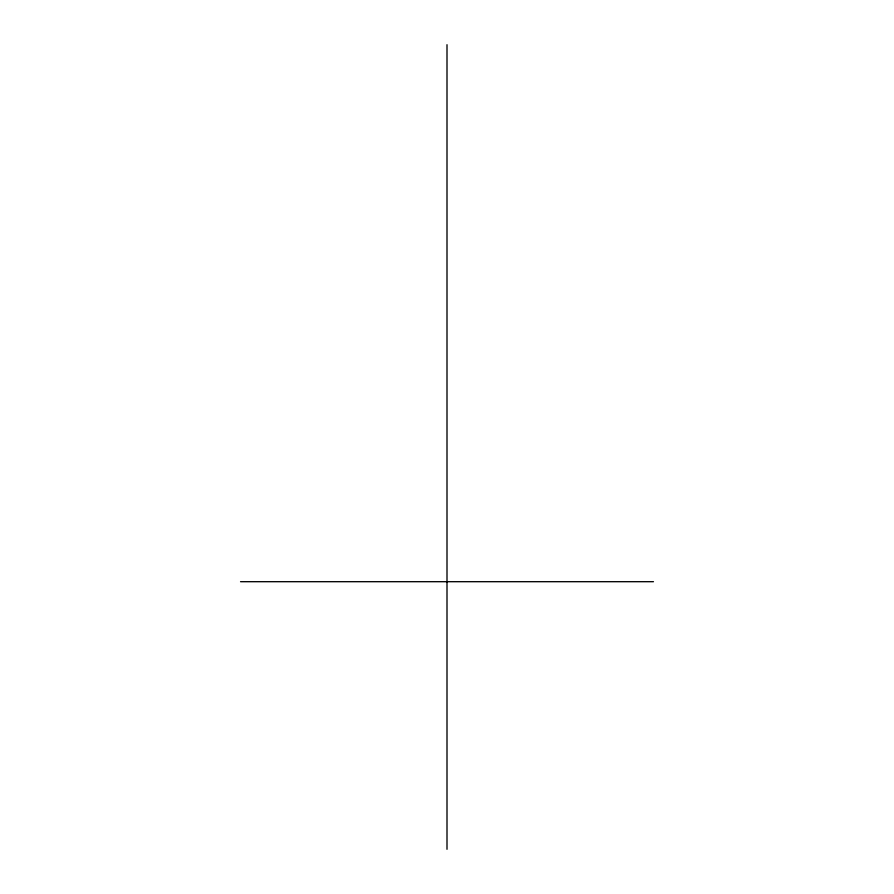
<?xml version="1.0" encoding="UTF-8"?>
<svg xmlns="http://www.w3.org/2000/svg" width="894" height="894" viewBox="0 0 894 894"><rect width="100%" height="100%" fill="white"/><g stroke="black" fill="none" stroke-linecap="round" stroke-linejoin="round"><path stroke-width="1.34" d="M240.542 581.692L653.458 581.692M447 44.7L447 849.3"/></g></svg>
